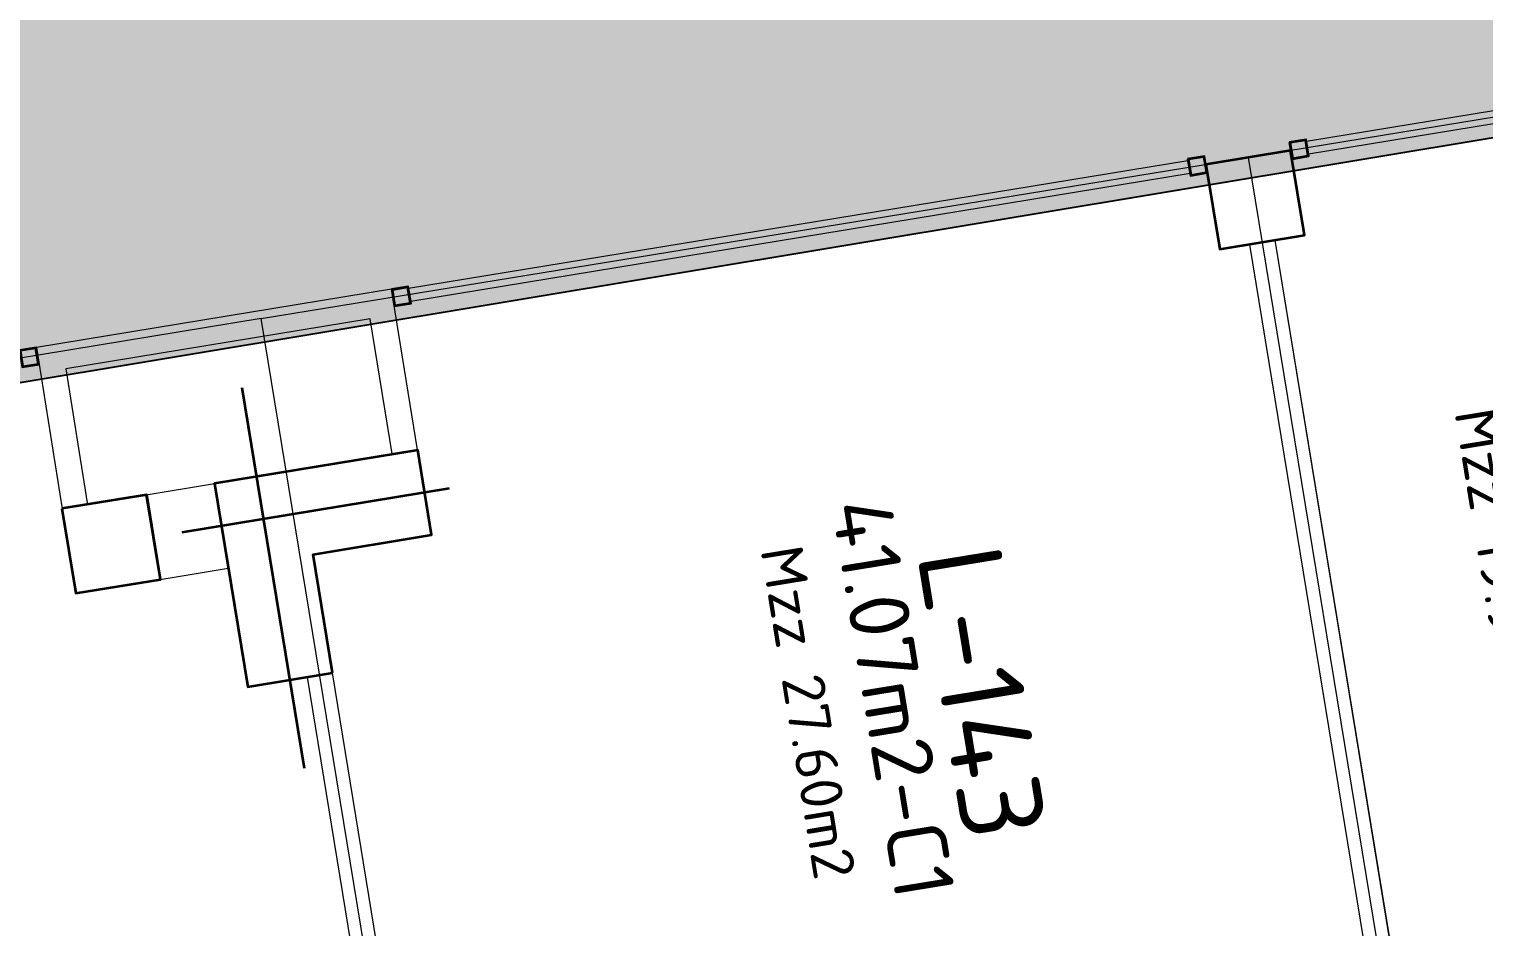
# Model space of a CAD drawing. Header units: metres. Extents: x 2 to 659295185, y -28 to 1124222152.
# Drawn here: x 655518.08 to 655526.55, y 1126659.8 to 1126665.03 of the extents above; entities that cross this region are included whole.
import ezdxf
from ezdxf.enums import TextEntityAlignment as Align

# ---------------------------------------------------------------- set-up
doc = ezdxf.new("R2010")
doc.units = ezdxf.units.M
doc.header["$MEASUREMENT"] = 0
for name, pattern in [('CCSM_C1_CUERPO BJ$0$CONTINUA', [0]), ('CCSM_C1_CUERPO HP$0$CONTINUA', [0]), ('DASHDOT', [1, 0.5, -0.25, 0, -0.25])]:
    doc.linetypes.add(name, pattern=pattern)
doc.layers.get('0').update_dxf_attribs({"linetype": 'CONTINUOUS'})
for name, color, linetype in [('CCSM_C1_CUERPO BJ$0$A-AREAS COMERCIALES', 151, 'CONTINUOUS'), ('CCSM_C1_CUERPO BJ$0$A-FRENTE DE LOCAL', 4, 'CONTINUOUS'), ('CCSM_C1_CUERPO BJ$0$A-PARED', 2, 'CCSM_C1_CUERPO BJ$0$CONTINUA'), ('CCSM_C1_CUERPO BJ$0$ID_AREA EXACTA', 7, 'CONTINUOUS'), ('CCSM_C1_CUERPO BJ$0$ID_Nº LOCAL', 7, 'CONTINUOUS'), ('CCSM_C1_CUERPO BJ$0$ID_RUBRO', 7, 'CONTINUOUS'), ('CCSM_C1_CUERPO HP$0$A-MARCOS LOCALES', 4, 'CONTINUOUS'), ('CCSM_C1_CUERPO HP$0$A-PARED', 2, 'CCSM_C1_CUERPO HP$0$CONTINUA')]:
    doc.layers.add(name, color=color, linetype=linetype)
doc.layers.add('CCSM_C1_CUERPO HP$0$A-AREAS COMERCIALES', color=151, linetype='CONTINUOUS', plot=False)
for name, color, linetype, lineweight in [('CCSM_XREF ESTRUCTURA15$0$E-CA-COLUMNA', 2, 'CONTINUOUS', 35), ('CCSM_XREF ESTRUCTURA15$0$E-CB-COLUMNA', 2, 'CONTINUOUS', 35), ('CCSM_XREF ESTRUCTURA15$0$E-CH-COLUMNA', 2, 'CONTINUOUS', 35), ('LOCALES ASIGNADOS', 41, 'DASHDOT', 0)]:
    doc.layers.add(name, color=color, linetype=linetype, lineweight=lineweight)
doc.styles.add('CCSM_C1_CUERPO BJ$0$ROMANS', font='romans__.ttf')

# ---------------------------------------------------------------- blocks, each defined once
blk = doc.blocks.new('CCSM_C1_CUERPO BJ$0$IDENT LOCAL')
at = {"style": 'CCSM_C1_CUERPO BJ$0$ROMANS'}
for tag, height, p in [('AREA-EXACTA', 0.5, (0.587, 0.096)), ('NºLOCAL', 0.7, (1.17, 0.119)), ('RUBRO', 0.35, (0, 0)), ('USO', 0.35, (-0.587, -0.096))]:
    blk.add_attdef(tag, text='', height=height, rotation=279.3085, dxfattribs=at).set_placement(p, align=Align.BOTTOM_CENTER)
blk = doc.blocks.new('CCSM_XREF ESTRUCTURA15$0$CCSM_COLUMNA REC')
at = {"layer": 'CCSM_XREF ESTRUCTURA15$0$E-CA-COLUMNA'}
blk.add_lwpolyline([(-0.25, -0.25), (0.25, -0.25), (0.25, 0.25), (-0.25, 0.25)], close=True, dxfattribs=at)
blk = doc.blocks.new('CCSM_XREF ESTRUCTURA15$0$COLUM L 120x120')
at = {"color": 5}
for p, q in [((0, 1.0952), (0, -0.4825)), ((1.4737, 0), (-0.7737, 0))]:
    blk.add_line(p, q, dxfattribs=at)
blk.add_lwpolyline([(0.95, 0.25), (0.25, 0.25), (0.25, 0.95), (-0.25, 0.95), (-0.25, -0.25), (0.95, -0.25)], close=True)
blk = doc.blocks.new('4X4')
at = {"layer": 'CCSM_C1_CUERPO HP$0$A-MARCOS LOCALES'}
for points in [[(72.9, -0.2149), (73, -0.2149), (73, -0.1149), (72.9, -0.1149)], [(72.905, -0.2099), (72.995, -0.2099), (72.995, -0.1199), (72.905, -0.1199)]]:
    blk.add_lwpolyline(points, close=True, dxfattribs=at)

msp = doc.modelspace()

# ---------------------------------------------------------------- hatches: boundary and pattern name
at = {"layer": 'LOCALES ASIGNADOS'}
msp.add_hatch(color=256, dxfattribs=at).paths.add_polyline_path([(655552.0475, 1126766.2036), (655481.9173, 1126797.9895), (655477.5131, 1126790.9099), (655473.5315, 1126784.2823), (655468.8767, 1126776.1437), (655463.5388, 1126766.3475), (655461.3917, 1126762.2727), (655460.3726, 1126760.2599), (655457.5102, 1126754.5906), (655453.7975, 1126746.8941), (655450.9417, 1126740.6836), (655446.1355, 1126729.7442), (655441.9098, 1126719.3699), (655440.9385, 1126716.7924), (655462.8638, 1126708.3455), (655463.9885, 1126701.2842), (655471.536, 1126655.2372), (655553.5835, 1126668.8883), (655553.0078, 1126672.4046), (655567.0451, 1126674.7032)])

# ---------------------------------------------------------------- linework, layer by layer
msp.add_lwpolyline([(655471.6126, 1126655.25), (655553.5834, 1126668.8883), (655553.0076, 1126672.4046), (655567.045, 1126674.7031), (655552.0473, 1126766.2035), (655481.9172, 1126797.9895), (655477.5129, 1126790.9098), (655473.5313, 1126784.2823), (655468.8766, 1126776.1437), (655463.5386, 1126766.3474), (655461.3916, 1126762.2726), (655460.3725, 1126760.2599), (655457.5101, 1126754.5906), (655453.7973, 1126746.8941), (655450.9415, 1126740.6836), (655446.1353, 1126729.7441), (655441.9096, 1126719.3698), (655434.3244, 1126698.7954), (655428.6842, 1126681.1389), (655469.2363, 1126669.8084), (655471.5359, 1126655.2372), (655471.6126, 1126655.2498)])
at = {"layer": 'CCSM_C1_CUERPO BJ$0$A-AREAS COMERCIALES', "lineweight": 5}
for points in [[(655529.1169, 1126657.7846), (655527.9765, 1126664.7418), (655525.179, 1126664.2833), (655526.3194, 1126657.3261)], [(655526.3194, 1126657.3261), (655520.5711, 1126656.3839), (655520.5711, 1126656.3839), (655519.4299, 1126663.3449), (655525.179, 1126664.2833)]]:
    msp.add_lwpolyline(points, close=True, dxfattribs=at)
at = {"layer": 'CCSM_C1_CUERPO BJ$0$A-FRENTE DE LOCAL', "lineweight": 5}
for p, q in [((655527.8471, 1126664.7585), (655525.5184, 1126664.3768)), ((655527.8593, 1126664.6845), (655525.5305, 1126664.3028)), ((655524.8276, 1126664.2636), (655520.2882, 1126663.5195)), ((655524.8397, 1126664.1896), (655520.3003, 1126663.4455))]:
    msp.add_line(p, q, dxfattribs=at)
at = {"layer": 'CCSM_C1_CUERPO BJ$0$A-PARED', "lineweight": 5}
for p, q in [((655525.1859, 1126663.7777), (655526.2332, 1126657.388)), ((655525.1859, 1126663.7776), (655526.2332, 1126657.3879)), ((655525.3339, 1126663.802), (655526.3812, 1126657.4122)), ((655525.3339, 1126663.8019), (655526.3813, 1126657.4121)), ((655519.8445, 1126661.2809), (655519.6964, 1126661.2566)), ((655519.8445, 1126661.2808), (655519.6964, 1126661.2565))]:
    msp.add_line(p, q, dxfattribs=at)
at = {"layer": 'CCSM_C1_CUERPO BJ$0$A-PARED', "lineweight": 5, "extrusion": (0, 0, -1)}
for p, q in [((655519.6964, 1126661.2566), (655520.485, 1126656.4458)), ((655519.6964, 1126661.2565), (655520.485, 1126656.4457))]:
    msp.add_line(p, q, dxfattribs=at)
at = {"layer": 'CCSM_C1_CUERPO BJ$0$A-PARED', "lineweight": 5}
for points in [[(655520.3407, 1126662.5809), (655520.1875, 1126663.5158), (655518.1199, 1126663.1769), (655518.2691, 1126662.2364)], [(655520.3407, 1126662.5808), (655520.1875, 1126663.5157), (655518.1199, 1126663.1768), (655518.2692, 1126662.2363)], [(655520.1927, 1126662.5566), (655520.0637, 1126663.3435), (655518.2914, 1126663.053), (655518.4173, 1126662.2599)], [(655520.1927, 1126662.5565), (655520.0637, 1126663.3434), (655518.2915, 1126663.0529), (655518.4173, 1126662.2598)]]:
    msp.add_lwpolyline(points, dxfattribs=at)
at = {"layer": 'CCSM_C1_CUERPO HP$0$A-AREAS COMERCIALES', "lineweight": 5}
msp.add_lwpolyline([(655514.0332, 1126655.3124), (655520.6451, 1126656.396), (655520.5711, 1126656.3839), (655519.4299, 1126663.3449), (655512.8929, 1126662.2695)], close=True, dxfattribs=at)
at = {"layer": 'CCSM_XREF ESTRUCTURA15$0$E-CB-COLUMNA', "lineweight": 5}
for p, q in [((655518.748, 1126662.3172), (655519.1569, 1126662.3842)), ((655518.748, 1126662.3171), (655519.157, 1126662.3841)), ((655518.8289, 1126661.8238), (655519.2378, 1126661.8908)), ((655518.8289, 1126661.8236), (655519.2378, 1126661.8907)), ((655520.633, 1126656.4701), (655519.8445, 1126661.2809)), ((655520.633, 1126656.47), (655519.8445, 1126661.2808))]:
    msp.add_line(p, q, dxfattribs=at)

# ---------------------------------------------------------------- block references
at = {"lineweight": 5}
ref = msp.add_blockref('CCSM_C1_CUERPO BJ$0$IDENT LOCAL', (655526.291, 1126661.7515), dxfattribs=dict(at, xscale=0.7000000000307619, yscale=0.7000000000307619, zscale=0.7000000000307619, rotation=359.9864694980393))
ref.add_attrib('NºLOCAL', 'L-144', dxfattribs={"layer": 'CCSM_C1_CUERPO BJ$0$ID_Nº LOCAL', "height": 0.49, "rotation": 279.29492, "style": 'CCSM_C1_CUERPO BJ$0$ROMANS'}).set_placement((655527.2823, 1126661.9137), align=Align.BOTTOM_CENTER)
ref.add_attrib('RUBRO', 'Mzz 19.98m2', dxfattribs={"layer": 'CCSM_C1_CUERPO BJ$0$ID_RUBRO', "height": 0.245, "rotation": 279.29492, "style": 'CCSM_C1_CUERPO BJ$0$ROMANS'}).set_placement((655526.4634, 1126661.8303), align=Align.BOTTOM_CENTER)
ref.add_attrib('AREA-EXACTA', '19.98m2-C1', dxfattribs={"layer": 'CCSM_C1_CUERPO BJ$0$ID_AREA EXACTA', "height": 0.35, "rotation": 279.29492, "style": 'CCSM_C1_CUERPO BJ$0$ROMANS'}).set_placement((655526.8744, 1126661.8976), align=Align.BOTTOM_CENTER)
ref = msp.add_blockref('CCSM_C1_CUERPO BJ$0$IDENT LOCAL', (655526.291, 1126661.7514), dxfattribs=dict(at, xscale=0.6999999999735645, yscale=0.6999999999735645, zscale=0.6999999999735645, rotation=359.9866111139342))
ref.add_attrib('NºLOCAL', 'L-144', dxfattribs={"layer": 'CCSM_C1_CUERPO BJ$0$ID_Nº LOCAL', "height": 0.49, "rotation": 279.29506, "style": 'CCSM_C1_CUERPO BJ$0$ROMANS'}).set_placement((655527.2823, 1126661.9136), align=Align.BOTTOM_CENTER)
ref.add_attrib('RUBRO', 'Mzz 19.98m2', dxfattribs={"layer": 'CCSM_C1_CUERPO BJ$0$ID_RUBRO', "height": 0.245, "rotation": 279.29506, "style": 'CCSM_C1_CUERPO BJ$0$ROMANS'}).set_placement((655526.4634, 1126661.8303), align=Align.BOTTOM_CENTER)
ref.add_attrib('AREA-EXACTA', '19.98m2-C1', dxfattribs={"layer": 'CCSM_C1_CUERPO BJ$0$ID_AREA EXACTA', "height": 0.35, "rotation": 279.29506, "style": 'CCSM_C1_CUERPO BJ$0$ROMANS'}).set_placement((655526.8744, 1126661.8975), align=Align.BOTTOM_CENTER)
ref = msp.add_blockref('CCSM_C1_CUERPO BJ$0$IDENT LOCAL', (655522.2501, 1126660.9418), dxfattribs=dict(at, xscale=0.7000000000307619, yscale=0.7000000000307619, zscale=0.7000000000307619, rotation=359.9864694980393))
ref.add_attrib('NºLOCAL', 'L-143', dxfattribs={"layer": 'CCSM_C1_CUERPO BJ$0$ID_Nº LOCAL', "height": 0.49, "rotation": 279.29492, "style": 'CCSM_C1_CUERPO BJ$0$ROMANS'}).set_placement((655523.2414, 1126661.1041), align=Align.BOTTOM_CENTER)
ref.add_attrib('RUBRO', 'Mzz 27.60m2', dxfattribs={"layer": 'CCSM_C1_CUERPO BJ$0$ID_RUBRO', "height": 0.245, "rotation": 279.29492, "style": 'CCSM_C1_CUERPO BJ$0$ROMANS'}).set_placement((655522.4225, 1126661.0207), align=Align.BOTTOM_CENTER)
ref.add_attrib('AREA-EXACTA', '41.07m2-C1', dxfattribs={"layer": 'CCSM_C1_CUERPO BJ$0$ID_AREA EXACTA', "height": 0.35, "rotation": 279.29492, "style": 'CCSM_C1_CUERPO BJ$0$ROMANS'}).set_placement((655522.8336, 1126661.088), align=Align.BOTTOM_CENTER)
ref = msp.add_blockref('CCSM_C1_CUERPO BJ$0$IDENT LOCAL', (655522.2502, 1126660.9417), dxfattribs=dict(at, xscale=0.6999999999735645, yscale=0.6999999999735645, zscale=0.6999999999735645, rotation=359.9866111139342))
ref.add_attrib('NºLOCAL', 'L-143', dxfattribs={"layer": 'CCSM_C1_CUERPO BJ$0$ID_Nº LOCAL', "height": 0.49, "rotation": 279.29506, "style": 'CCSM_C1_CUERPO BJ$0$ROMANS'}).set_placement((655523.2415, 1126661.104), align=Align.BOTTOM_CENTER)
ref.add_attrib('RUBRO', 'Mzz 27.60m2', dxfattribs={"layer": 'CCSM_C1_CUERPO BJ$0$ID_RUBRO', "height": 0.245, "rotation": 279.29506, "style": 'CCSM_C1_CUERPO BJ$0$ROMANS'}).set_placement((655522.4225, 1126661.0206), align=Align.BOTTOM_CENTER)
ref.add_attrib('AREA-EXACTA', '41.07m2-C1', dxfattribs={"layer": 'CCSM_C1_CUERPO BJ$0$ID_AREA EXACTA', "height": 0.35, "rotation": 279.29506, "style": 'CCSM_C1_CUERPO BJ$0$ROMANS'}).set_placement((655522.8336, 1126661.0879), align=Align.BOTTOM_CENTER)
at = {"layer": 'CCSM_C1_CUERPO HP$0$A-PARED', "rotation": 279.3085881045599}
for p in [(655513.838, 1126736.3477), (655513.2459, 1126736.2507), (655508.6079, 1126735.4905), (655506.4412, 1126735.1353)]:
    msp.add_blockref('4X4', p, dxfattribs=at)
at = {"layer": 'CCSM_XREF ESTRUCTURA15$0$E-CA-COLUMNA', "lineweight": 5, "rotation": 279.3085927561572}
msp.add_blockref('CCSM_XREF ESTRUCTURA15$0$CCSM_COLUMNA REC', (655525.2195, 1126664.0365), dxfattribs=at)
at = {"layer": 'CCSM_XREF ESTRUCTURA15$0$E-CB-COLUMNA', "lineweight": 5}
for p, rotation in [((655519.4441, 1126662.1779), 279.3084513083363), ((655519.4441, 1126662.1778), 279.3085927561572)]:
    msp.add_blockref('CCSM_XREF ESTRUCTURA15$0$COLUM L 120x120', p, dxfattribs=dict(at, rotation=rotation))
at = {"layer": 'CCSM_XREF ESTRUCTURA15$0$E-CH-COLUMNA', "lineweight": 5}
for p, rotation in [((655518.5559, 1126662.0323), 279.3084512601026), ((655518.556, 1126662.0322), 279.3085927561572)]:
    msp.add_blockref('CCSM_XREF ESTRUCTURA15$0$CCSM_COLUMNA REC', p, dxfattribs=dict(at, rotation=rotation))

doc.saveas('drawing.dxf')
